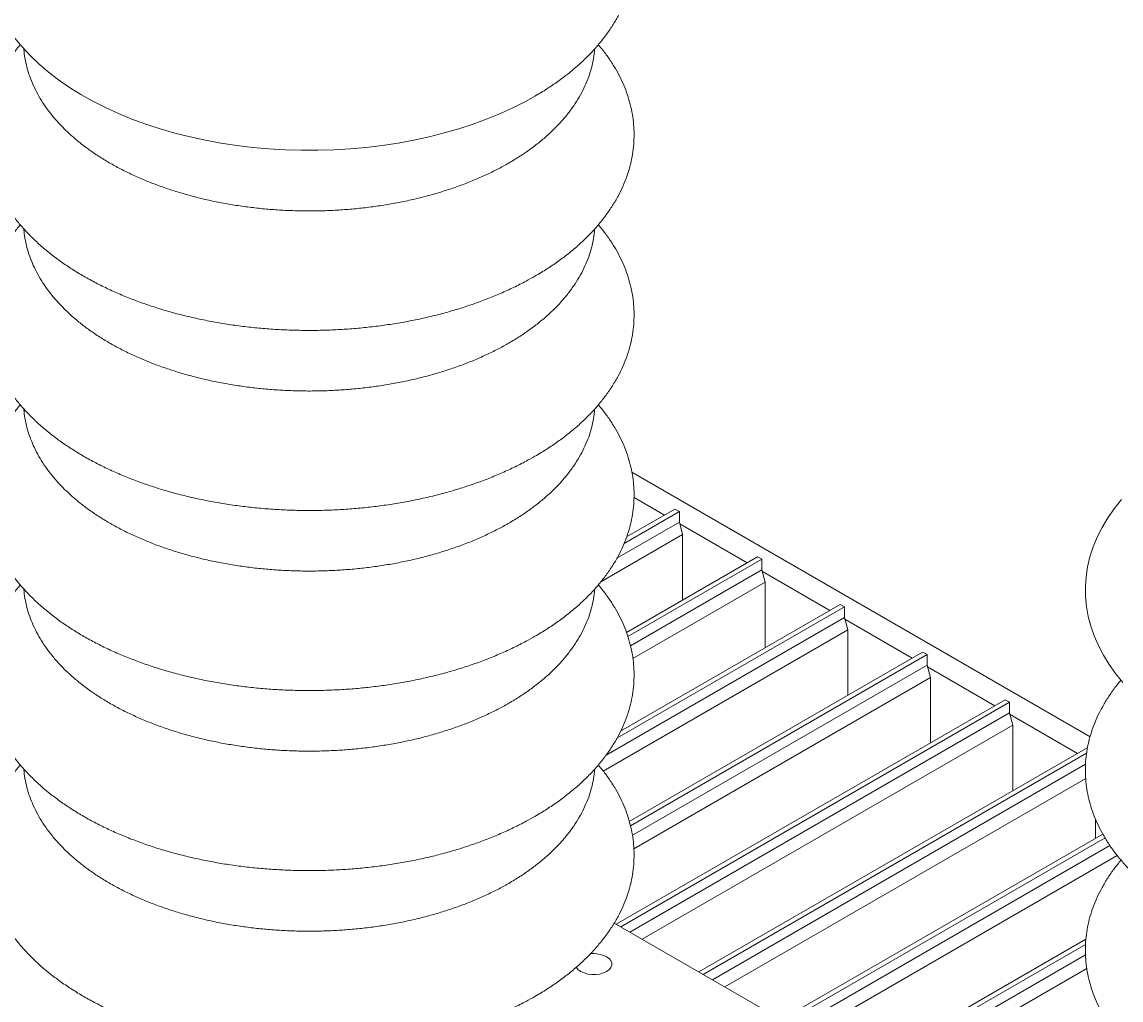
# Model space of a CAD drawing. Header units: millimetres. Extents: x 30710 to 48779, y -19256 to -8564.
# Drawn here: x 39804 to 40227.6, y -14835.3 to -14458.3 of the extents above; entities that cross this region are included whole.
import ezdxf

# ---------------------------------------------------------------- set-up
doc = ezdxf.new("R2010")
doc.units = ezdxf.units.MM
doc.header["$LTSCALE"] = 10
doc.layers.add('粗实线', color=4, linetype='Continuous', lineweight=18)

msp = doc.modelspace()

# ---------------------------------------------------------------- linework, layer by layer
at = {"layer": '粗实线'}
for p, q in [((40215.638, -14733.798), (40039.051, -14631.856)), ((40039.892, -14641.579), (40051.668, -14648.377)), ((40057.366, -14647.047), (40036.033, -14659.362)), ((40055.669, -14646.067), (40037.05, -14656.816)), ((40057.366, -14647.047), (40055.669, -14646.067)), ((40057.366, -14651.13), (40057.366, -14647.047)), ((40057.366, -14651.13), (40033.284, -14665.032)), ((40058.639, -14655.903), (40057.366, -14651.13)), ((40058.639, -14655.903), (40027.105, -14674.107)), ((40057.535, -14651.764), (40083.488, -14666.746)), ((40058.639, -14681.091), (40058.639, -14655.903)), ((40087.488, -14664.436), (40036.956, -14693.608)), ((40089.186, -14665.416), (40037.538, -14695.231)), ((40089.186, -14665.416), (40087.488, -14664.436)), ((40089.186, -14669.499), (40089.186, -14665.416)), ((40089.186, -14669.499), (40038.526, -14698.744)), ((40090.458, -14674.272), (40089.186, -14669.499)), ((40089.355, -14670.133), (40115.308, -14685.115)), ((40090.458, -14674.272), (40039.466, -14703.709)), ((40090.458, -14699.46), (40090.458, -14674.272)), ((40121.005, -14683.785), (40033.294, -14734.42)), ((40119.308, -14682.806), (40034.735, -14731.629)), ((40121.005, -14683.785), (40119.308, -14682.806)), ((40121.005, -14687.868), (40121.005, -14683.785)), ((40121.005, -14687.868), (40029.165, -14740.886)), ((40122.278, -14692.641), (40121.005, -14687.868)), ((40121.174, -14688.502), (40147.127, -14703.484)), ((40122.278, -14692.641), (40028.048, -14747.039)), ((40122.278, -14717.83), (40122.278, -14692.641)), ((40151.128, -14701.175), (40038.061, -14766.447)), ((40152.825, -14702.154), (40038.523, -14768.14)), ((40152.825, -14702.154), (40151.128, -14701.175)), ((40152.825, -14706.237), (40152.825, -14702.154)), ((40152.825, -14706.237), (40039.264, -14771.795)), ((40154.098, -14711.01), (40152.825, -14706.237)), ((40152.994, -14706.871), (40178.947, -14721.854)), ((40154.098, -14711.01), (40039.826, -14776.978)), ((40154.098, -14736.199), (40154.098, -14711.01)), ((40182.948, -14719.544), (40033.049, -14806.079)), ((40184.645, -14720.524), (40034.746, -14807.058)), ((40184.645, -14720.524), (40182.948, -14719.544)), ((40184.645, -14724.606), (40184.645, -14720.524)), ((40184.645, -14724.606), (40038.283, -14809.1)), ((40185.918, -14729.379), (40184.645, -14724.606)), ((40184.814, -14725.24), (40210.767, -14740.223)), ((40185.918, -14729.379), (40043.053, -14811.853)), ((40185.918, -14754.568), (40185.918, -14729.379)), ((40214.768, -14737.913), (40064.869, -14824.448)), ((40214.341, -14740.119), (40066.566, -14825.427)), ((40213.923, -14744.443), (40070.102, -14827.469)), ((40213.973, -14749.922), (40074.873, -14830.223)), ((40217.738, -14772.937), (40217.738, -14765.527)), ((40220.549, -14771.314), (40096.689, -14842.817)), ((40221.414, -14772.774), (40098.386, -14843.797)), ((40223.31, -14775.762), (40101.922, -14845.838)), ((40226.164, -14779.623), (40106.693, -14848.592)), ((40224.953, -14916.862), (40032.248, -14805.616)), ((40214.065, -14811.796), (40128.509, -14861.186)), ((40213.924, -14813.837), (40130.206, -14862.166)), ((40213.898, -14817.934), (40133.742, -14864.207)), ((40214.395, -14823.155), (40138.512, -14866.961))]:
    msp.add_line(p, q, dxfattribs=at)
for points in [[(39801.249, -14464.502), (39804.067, -14467.934), (39807.175, -14471.274), (39810.562, -14474.513), (39814.221, -14477.64), (39818.139, -14480.646), (39822.304, -14483.523), (39826.705, -14486.264), (39831.327, -14488.862), (39836.159, -14491.311), (39841.186, -14493.606), (39846.395, -14495.741), (39851.773, -14497.714), (39857.305, -14499.519), (39862.978, -14501.153), (39868.778, -14502.614), (39874.691, -14503.898), (39880.701, -14505.003), (39886.794, -14505.926), (39892.955, -14506.667), (39899.169, -14507.222), (39905.421, -14507.593), (39911.696, -14507.777), (39917.978, -14507.774), (39924.252, -14507.584), (39930.503, -14507.208), (39936.715, -14506.647), (39942.873, -14505.901), (39948.963, -14504.973), (39954.969, -14503.863), (39960.876, -14502.574), (39966.671, -14501.109), (39972.34, -14499.47), (39977.867, -14497.66), (39983.241, -14495.683), (39988.446, -14493.542), (39993.47, -14491.242), (39998.301, -14488.786), (40001.696, -14486.898)], [(40227.736, -14642.419), (40224.941, -14645.916), (40222.447, -14649.501), (40220.263, -14653.161), (40218.394, -14656.884), (40216.844, -14660.655), (40215.615, -14664.463), (40214.709, -14668.294), (40214.123, -14672.14), (40213.857, -14675.988), (40213.908, -14679.832), (40214.274, -14683.662), (40214.953, -14687.469), (40215.943, -14691.246), (40217.244, -14694.987), (40218.853, -14698.684), (40220.77, -14702.328), (40222.991, -14705.912), (40225.513, -14709.425), (40228.331, -14712.857)], [(40029.294, -14818.606), (40030.271, -14819.313), (40030.951, -14820.128), (40031.3, -14821.011), (40031.3, -14821.916), (40030.951, -14822.798), (40030.271, -14823.613), (40029.294, -14824.321), (40028.068, -14824.885), (40026.656, -14825.277), (40025.128, -14825.479), (40023.56, -14825.479), (40022.032, -14825.277), (40020.62, -14824.885), (40019.394, -14824.321), (40018.417, -14823.613), (40017.737, -14822.798), (40017.633, -14822.613)]]:
    msp.add_lwpolyline(points, dxfattribs=at)
msp.add_arc((40024.391, -14828.024), 10.618, 62.50075, 97.46999, dxfattribs=at)
for points, knots in [([(40001.696, -14486.898), (40002.497, -14486.428), (40004.812, -14485.07), (40008.47, -14482.712), (40012.584, -14479.784), (40016.447, -14476.722), (40020.052, -14473.536), (40023.385, -14470.232), (40026.435, -14466.82), (40029.192, -14463.311), (40031.647, -14459.715), (40033.792, -14456.046), (40035.621, -14452.316), (40037.131, -14448.537), (40038.319, -14444.723), (40039.185, -14440.885), (40039.73, -14437.035), (40039.956, -14433.181), (40039.864, -14429.334), (40039.457, -14425.502), (40038.736, -14421.694), (40037.703, -14417.916), (40036.361, -14414.177), (40034.71, -14410.484), (40032.752, -14406.845), (40030.49, -14403.269), (40027.928, -14399.765), (40025.071, -14396.345), (40021.927, -14393.017), (40018.503, -14389.793), (40014.81, -14386.681), (40010.859, -14383.691), (40006.661, -14380.831), (40002.23, -14378.108), (39997.579, -14375.528), (39992.72, -14373.099), (39987.666, -14370.824), (39982.433, -14368.708), (39977.032, -14366.757), (39971.478, -14364.973), (39965.786, -14363.36), (39959.968, -14361.922), (39954.04, -14360.659), (39948.014, -14359.582), (39942.413, -14358.739), (39938.797, -14358.34), (39937.242, -14358.168)], [0, 0, 0, 0, 2.5871679, 7.4748235, 12.3647464, 17.252928, 22.1363615, 27.0112594, 31.8731029, 36.7168303, 41.5371992, 46.3293201, 51.0893074, 55.8149405, 60.5061956, 65.1655293, 69.7978493, 74.4101832, 79.0111072, 83.6091045, 88.2114701, 92.827267, 97.4643445, 102.1287525, 106.8243512, 111.5526631, 116.3129915, 121.1027791, 125.9181384, 130.7544466, 135.6069011, 140.4709556, 145.3426058, 150.2185285, 155.0960331, 159.9727195, 164.8473712, 169.7192069, 174.5877856, 179.4529252, 184.3146356, 189.1730661, 194.0284651, 198.88115, 203.7314858, 207.3900779, 207.3900779, 207.3900779, 207.3900779]), ([(39803.348, -14467.058), (39802.438, -14468.165), (39800.582, -14470.425), (39798.142, -14473.963), (39795.952, -14477.622), (39794.083, -14481.346), (39792.531, -14485.119), (39791.301, -14488.929), (39790.394, -14492.764), (39789.807, -14496.614), (39789.54, -14500.467), (39789.591, -14504.316), (39789.958, -14508.15), (39790.638, -14511.962), (39791.63, -14515.744), (39792.932, -14519.488), (39794.544, -14523.188), (39796.462, -14526.835), (39798.685, -14530.419), (39801.208, -14533.933), (39804.027, -14537.365), (39807.135, -14540.705), (39810.523, -14543.943), (39814.182, -14547.07), (39818.101, -14550.076), (39822.267, -14552.953), (39826.668, -14555.695), (39831.292, -14558.293), (39836.125, -14560.743), (39841.154, -14563.038), (39846.365, -14565.174), (39851.745, -14567.147), (39857.28, -14568.953), (39862.955, -14570.588), (39868.758, -14572.049), (39874.673, -14573.333), (39880.686, -14574.439), (39886.781, -14575.362), (39892.945, -14576.103), (39899.162, -14576.659), (39905.417, -14577.03), (39911.695, -14577.214), (39917.98, -14577.211), (39924.256, -14577.021), (39930.51, -14576.645), (39936.725, -14576.084), (39942.886, -14575.338), (39948.978, -14574.408), (39954.987, -14573.298), (39960.897, -14572.009), (39966.695, -14570.543), (39972.365, -14568.903), (39977.895, -14567.093), (39983.271, -14565.115), (39988.479, -14562.974), (39993.502, -14560.671), (39997.909, -14558.442), (40000.572, -14556.939), (40001.696, -14556.304)], [0, 0, 0, 0, 4.9995455, 10.2066727, 15.3839437, 20.5269825, 25.6331227, 30.7020079, 35.735938, 40.7398824, 45.7211612, 50.6888576, 55.6525035, 60.6195435, 65.5998757, 70.6021819, 75.6332731, 80.6976369, 85.7972423, 90.93163, 96.09827, 101.2931155, 106.5112434, 111.7474643, 116.9968142, 122.2548829, 127.5179845, 132.783198, 138.047745, 143.3102366, 148.5697746, 153.8258409, 159.0782071, 164.3268606, 169.5719458, 174.813719, 180.0525148, 185.2887216, 190.5227639, 195.75509, 200.9861636, 206.2164586, 211.4464549, 216.6766343, 221.9073244, 227.1390136, 232.3721903, 237.6073411, 242.8449463, 248.0854754, 253.3293775, 258.5770696, 263.828918, 269.0852132, 274.3461348, 279.6117051, 284.8817274, 288.7296523, 288.7296523, 288.7296523, 288.7296523]), ([(39804.744, -14468.661), (39804.786, -14469.274), (39804.91, -14471.072), (39805.459, -14474.036), (39806.364, -14477.542), (39807.597, -14481.01), (39809.133, -14484.435), (39810.976, -14487.805), (39813.121, -14491.113), (39815.565, -14494.347), (39818.3, -14497.498), (39821.318, -14500.554), (39824.611, -14503.507), (39828.167, -14506.346), (39831.975, -14509.062), (39836.021, -14511.648), (39840.294, -14514.097), (39844.779, -14516.401), (39849.463, -14518.554), (39854.332, -14520.552), (39859.371, -14522.39), (39864.565, -14524.063), (39869.901, -14525.567), (39875.362, -14526.898), (39880.933, -14528.054), (39886.599, -14529.032), (39892.344, -14529.829), (39898.151, -14530.444), (39904.004, -14530.875), (39909.888, -14531.12), (39915.784, -14531.18), (39921.678, -14531.055), (39927.553, -14530.744), (39933.391, -14530.248), (39939.177, -14529.569), (39944.895, -14528.708), (39950.528, -14527.667), (39956.061, -14526.449), (39961.478, -14525.057), (39966.765, -14523.493), (39971.906, -14521.762), (39976.887, -14519.867), (39981.694, -14517.813), (39986.229, -14515.643), (39989.495, -14513.909), (39991.226, -14512.918), (39991.607, -14512.7)], [0, 0, 0, 0, 2.5345132, 7.4319231, 12.3397852, 17.2662202, 22.217333, 27.1967495, 32.2055216, 37.242389, 42.304317, 47.3871732, 52.4863947, 57.5975311, 62.7166091, 67.8403198, 72.9660653, 78.0914851, 83.2153166, 88.3368088, 93.4555446, 98.5713564, 103.6842578, 108.7943916, 113.9019904, 119.0073481, 124.1107988, 129.2127036, 134.3134401, 139.4133967, 144.5129685, 149.6125546, 154.7124664, 159.8130642, 164.9147522, 170.0179336, 175.1230074, 180.2303636, 185.3403765, 190.4533924, 195.5697141, 200.6895765, 205.8131138, 210.9403144, 215.7990867, 217.1680318, 217.1680318, 217.1680318, 217.1680318]), ([(39991.607, -14512.7), (39992.352, -14512.263), (39994.506, -14510.998), (39997.898, -14508.797), (40001.696, -14506.06), (40005.242, -14503.194), (40008.526, -14500.21), (40011.536, -14497.116), (40014.262, -14493.922), (40016.694, -14490.638), (40018.822, -14487.276), (40020.64, -14483.849), (40022.141, -14480.369), (40023.329, -14476.85), (40024.174, -14473.302), (40024.645, -14470.56), (40024.729, -14469.001), (40024.749, -14468.635)], [0, 0, 0, 0, 2.2202207, 6.4222145, 10.6259646, 14.828522, 19.027634, 23.2204114, 27.4033591, 31.5725352, 35.7238732, 39.8536728, 43.9592094, 48.0393464, 52.095003, 56.1293431, 57.3676995, 57.3676995, 57.3676995, 57.3676995]), ([(40001.696, -14556.304), (40002.497, -14555.834), (40004.812, -14554.475), (40008.47, -14552.118), (40012.584, -14549.19), (40016.447, -14546.128), (40020.052, -14542.942), (40023.385, -14539.638), (40026.435, -14536.226), (40029.192, -14532.717), (40031.647, -14529.121), (40033.792, -14525.452), (40035.621, -14521.722), (40037.131, -14517.943), (40038.319, -14514.129), (40039.185, -14510.291), (40039.73, -14506.441), (40039.956, -14502.587), (40039.864, -14498.74), (40039.457, -14494.908), (40038.736, -14491.1), (40037.703, -14487.322), (40036.361, -14483.583), (40034.71, -14479.89), (40032.754, -14476.25), (40030.483, -14472.678), (40028.281, -14469.614), (40026.725, -14467.789), (40026.129, -14467.09)], [0, 0, 0, 0, 2.3404806, 6.7620967, 11.185764, 15.6078559, 20.0256525, 24.4357274, 28.8339925, 33.215869, 37.5766143, 41.9118049, 46.217926, 50.4929685, 54.7369109, 58.9519757, 63.1426025, 67.3151489, 71.4773734, 75.6369502, 79.8004788, 83.9761581, 88.1710888, 92.390744, 96.6386159, 100.9160818, 105.2225114, 107.889871, 107.889871, 107.889871, 107.889871]), ([(39803.348, -14536.464), (39802.438, -14537.571), (39800.582, -14539.831), (39798.142, -14543.369), (39795.952, -14547.028), (39794.083, -14550.752), (39792.531, -14554.525), (39791.301, -14558.335), (39790.394, -14562.17), (39789.807, -14566.02), (39789.54, -14569.873), (39789.591, -14573.722), (39789.958, -14577.556), (39790.638, -14581.368), (39791.63, -14585.15), (39792.932, -14588.894), (39794.544, -14592.594), (39796.462, -14596.241), (39798.685, -14599.825), (39801.208, -14603.339), (39804.027, -14606.77), (39807.135, -14610.111), (39810.523, -14613.349), (39814.182, -14616.476), (39818.101, -14619.482), (39822.267, -14622.359), (39826.668, -14625.101), (39831.292, -14627.699), (39836.125, -14630.149), (39841.154, -14632.444), (39846.365, -14634.58), (39851.745, -14636.553), (39857.28, -14638.359), (39862.955, -14639.994), (39868.758, -14641.455), (39874.673, -14642.739), (39880.686, -14643.845), (39886.781, -14644.768), (39892.945, -14645.509), (39899.162, -14646.065), (39905.417, -14646.436), (39911.695, -14646.62), (39917.98, -14646.617), (39924.256, -14646.427), (39930.51, -14646.051), (39936.725, -14645.49), (39942.886, -14644.744), (39948.978, -14643.814), (39954.987, -14642.704), (39960.897, -14641.415), (39966.695, -14639.949), (39972.365, -14638.309), (39977.895, -14636.499), (39983.271, -14634.521), (39988.479, -14632.38), (39993.502, -14630.077), (39997.909, -14627.848), (40000.572, -14626.345), (40001.696, -14625.71)], [0, 0, 0, 0, 4.9995455, 10.2066727, 15.3839437, 20.5269825, 25.6331227, 30.7020079, 35.735938, 40.7398824, 45.7211612, 50.6888576, 55.6525035, 60.6195435, 65.5998757, 70.6021819, 75.6332731, 80.6976369, 85.7972423, 90.93163, 96.09827, 101.2931155, 106.5112434, 111.7474643, 116.9968142, 122.2548829, 127.5179845, 132.783198, 138.047745, 143.3102366, 148.5697746, 153.8258409, 159.0782071, 164.3268606, 169.5719458, 174.813719, 180.0525148, 185.2887216, 190.5227639, 195.75509, 200.9861636, 206.2164586, 211.4464549, 216.6766343, 221.9073244, 227.1390136, 232.3721903, 237.6073411, 242.8449463, 248.0854754, 253.3293775, 258.5770696, 263.828918, 269.0852132, 274.3461348, 279.6117051, 284.8817274, 288.7296523, 288.7296523, 288.7296523, 288.7296523]), ([(40001.696, -14625.71), (40002.497, -14625.24), (40004.812, -14623.881), (40008.47, -14621.524), (40012.584, -14618.596), (40016.447, -14615.534), (40020.052, -14612.347), (40023.385, -14609.044), (40026.435, -14605.632), (40029.192, -14602.123), (40031.647, -14598.527), (40033.792, -14594.858), (40035.621, -14591.128), (40037.131, -14587.349), (40038.319, -14583.535), (40039.185, -14579.697), (40039.73, -14575.847), (40039.956, -14571.993), (40039.864, -14568.146), (40039.457, -14564.314), (40038.736, -14560.506), (40037.703, -14556.728), (40036.361, -14552.989), (40034.71, -14549.296), (40032.754, -14545.656), (40030.483, -14542.084), (40028.281, -14539.02), (40026.725, -14537.195), (40026.129, -14536.496)], [0, 0, 0, 0, 2.3404806, 6.7620967, 11.185764, 15.6078559, 20.0256525, 24.4357274, 28.8339925, 33.215869, 37.5766143, 41.9118049, 46.217926, 50.4929685, 54.7369109, 58.9519757, 63.1426025, 67.3151489, 71.4773734, 75.6369502, 79.8004788, 83.9761581, 88.1710888, 92.390744, 96.6386159, 100.9160818, 105.2225114, 107.889871, 107.889871, 107.889871, 107.889871]), ([(39804.744, -14538.067), (39804.786, -14538.68), (39804.91, -14540.478), (39805.459, -14543.442), (39806.364, -14546.948), (39807.597, -14550.416), (39809.133, -14553.841), (39810.976, -14557.211), (39813.121, -14560.519), (39815.565, -14563.753), (39818.3, -14566.904), (39821.318, -14569.96), (39824.611, -14572.913), (39828.167, -14575.752), (39831.975, -14578.468), (39836.021, -14581.054), (39840.294, -14583.503), (39844.779, -14585.807), (39849.463, -14587.96), (39854.332, -14589.958), (39859.371, -14591.796), (39864.565, -14593.469), (39869.901, -14594.973), (39875.362, -14596.304), (39880.933, -14597.46), (39886.599, -14598.438), (39892.344, -14599.235), (39898.151, -14599.85), (39904.004, -14600.281), (39909.888, -14600.526), (39915.784, -14600.586), (39921.678, -14600.461), (39927.553, -14600.15), (39933.391, -14599.654), (39939.177, -14598.975), (39944.895, -14598.114), (39950.528, -14597.073), (39956.061, -14595.855), (39961.478, -14594.463), (39966.765, -14592.899), (39971.906, -14591.168), (39976.887, -14589.273), (39981.694, -14587.219), (39986.229, -14585.049), (39989.495, -14583.315), (39991.226, -14582.324), (39991.607, -14582.106)], [0, 0, 0, 0, 2.5345132, 7.4319231, 12.3397852, 17.2662202, 22.217333, 27.1967495, 32.2055216, 37.242389, 42.304317, 47.3871732, 52.4863947, 57.5975311, 62.7166091, 67.8403198, 72.9660653, 78.0914851, 83.2153166, 88.3368088, 93.4555446, 98.5713564, 103.6842578, 108.7943916, 113.9019904, 119.0073481, 124.1107988, 129.2127036, 134.3134401, 139.4133967, 144.5129685, 149.6125546, 154.7124664, 159.8130642, 164.9147522, 170.0179336, 175.1230074, 180.2303636, 185.3403765, 190.4533924, 195.5697141, 200.6895765, 205.8131138, 210.9403144, 215.7990867, 217.1680318, 217.1680318, 217.1680318, 217.1680318]), ([(39991.607, -14582.106), (39992.352, -14581.669), (39994.506, -14580.403), (39997.898, -14578.203), (40001.696, -14575.466), (40005.242, -14572.6), (40008.526, -14569.616), (40011.536, -14566.522), (40014.262, -14563.328), (40016.694, -14560.044), (40018.822, -14556.682), (40020.64, -14553.255), (40022.141, -14549.775), (40023.329, -14546.256), (40024.174, -14542.708), (40024.645, -14539.966), (40024.729, -14538.407), (40024.749, -14538.041)], [0, 0, 0, 0, 2.2202207, 6.4222145, 10.6259646, 14.828522, 19.027634, 23.2204114, 27.4033591, 31.5725352, 35.7238732, 39.8536728, 43.9592094, 48.0393464, 52.095003, 56.1293431, 57.3676995, 57.3676995, 57.3676995, 57.3676995]), ([(39803.348, -14605.87), (39802.438, -14606.977), (39800.582, -14609.237), (39798.142, -14612.775), (39795.952, -14616.434), (39794.083, -14620.158), (39792.531, -14623.931), (39791.301, -14627.741), (39790.394, -14631.576), (39789.807, -14635.426), (39789.54, -14639.279), (39789.591, -14643.128), (39789.958, -14646.962), (39790.638, -14650.774), (39791.63, -14654.556), (39792.932, -14658.3), (39794.544, -14662), (39796.462, -14665.647), (39798.685, -14669.231), (39801.208, -14672.745), (39804.027, -14676.176), (39807.135, -14679.517), (39810.523, -14682.755), (39814.182, -14685.882), (39818.101, -14688.888), (39822.267, -14691.765), (39826.668, -14694.507), (39831.292, -14697.105), (39836.125, -14699.555), (39841.154, -14701.85), (39846.365, -14703.986), (39851.745, -14705.959), (39857.28, -14707.765), (39862.955, -14709.4), (39868.758, -14710.861), (39874.673, -14712.145), (39880.686, -14713.251), (39886.781, -14714.174), (39892.945, -14714.915), (39899.162, -14715.471), (39905.417, -14715.842), (39911.695, -14716.026), (39917.98, -14716.023), (39924.256, -14715.833), (39930.51, -14715.457), (39936.725, -14714.896), (39942.886, -14714.15), (39948.978, -14713.22), (39954.987, -14712.11), (39960.897, -14710.821), (39966.695, -14709.355), (39972.365, -14707.715), (39977.895, -14705.905), (39983.271, -14703.927), (39988.479, -14701.786), (39993.502, -14699.483), (39997.909, -14697.254), (40000.572, -14695.751), (40001.696, -14695.116)], [0, 0, 0, 0, 4.9995455, 10.2066727, 15.3839437, 20.5269825, 25.6331227, 30.7020079, 35.735938, 40.7398824, 45.7211612, 50.6888576, 55.6525035, 60.6195435, 65.5998757, 70.6021819, 75.6332731, 80.6976369, 85.7972423, 90.93163, 96.09827, 101.2931155, 106.5112434, 111.7474643, 116.9968142, 122.2548829, 127.5179845, 132.783198, 138.047745, 143.3102366, 148.5697746, 153.8258409, 159.0782071, 164.3268606, 169.5719458, 174.813719, 180.0525148, 185.2887216, 190.5227639, 195.75509, 200.9861636, 206.2164586, 211.4464549, 216.6766343, 221.9073244, 227.1390136, 232.3721903, 237.6073411, 242.8449463, 248.0854754, 253.3293775, 258.5770696, 263.828918, 269.0852132, 274.3461348, 279.6117051, 284.8817274, 288.7296523, 288.7296523, 288.7296523, 288.7296523]), ([(39804.744, -14607.473), (39804.786, -14608.086), (39804.91, -14609.884), (39805.459, -14612.848), (39806.364, -14616.354), (39807.597, -14619.822), (39809.133, -14623.246), (39810.976, -14626.617), (39813.121, -14629.925), (39815.565, -14633.159), (39818.3, -14636.31), (39821.318, -14639.366), (39824.611, -14642.319), (39828.167, -14645.158), (39831.975, -14647.874), (39836.021, -14650.46), (39840.294, -14652.909), (39844.779, -14655.213), (39849.463, -14657.366), (39854.332, -14659.364), (39859.371, -14661.202), (39864.565, -14662.875), (39869.901, -14664.379), (39875.362, -14665.71), (39880.933, -14666.866), (39886.599, -14667.844), (39892.344, -14668.641), (39898.151, -14669.256), (39904.004, -14669.687), (39909.888, -14669.932), (39915.784, -14669.992), (39921.678, -14669.867), (39927.553, -14669.556), (39933.391, -14669.06), (39939.177, -14668.381), (39944.895, -14667.52), (39950.528, -14666.479), (39956.061, -14665.261), (39961.478, -14663.868), (39966.765, -14662.305), (39971.906, -14660.574), (39976.887, -14658.679), (39981.694, -14656.625), (39986.229, -14654.455), (39989.495, -14652.721), (39991.226, -14651.73), (39991.607, -14651.512)], [0, 0, 0, 0, 2.5345132, 7.4319231, 12.3397852, 17.2662202, 22.217333, 27.1967495, 32.2055216, 37.242389, 42.304317, 47.3871732, 52.4863947, 57.5975311, 62.7166091, 67.8403198, 72.9660653, 78.0914851, 83.2153166, 88.3368088, 93.4555446, 98.5713564, 103.6842578, 108.7943916, 113.9019904, 119.0073481, 124.1107988, 129.2127036, 134.3134401, 139.4133967, 144.5129685, 149.6125546, 154.7124664, 159.8130642, 164.9147522, 170.0179336, 175.1230074, 180.2303636, 185.3403765, 190.4533924, 195.5697141, 200.6895765, 205.8131138, 210.9403144, 215.7990867, 217.1680318, 217.1680318, 217.1680318, 217.1680318]), ([(39991.607, -14651.512), (39992.352, -14651.075), (39994.506, -14649.809), (39997.898, -14647.609), (40001.696, -14644.872), (40005.242, -14642.006), (40008.526, -14639.022), (40011.536, -14635.928), (40014.262, -14632.734), (40016.694, -14629.45), (40018.822, -14626.088), (40020.64, -14622.661), (40022.141, -14619.181), (40023.329, -14615.662), (40024.174, -14612.114), (40024.645, -14609.372), (40024.729, -14607.813), (40024.749, -14607.447)], [0, 0, 0, 0, 2.2202207, 6.4222145, 10.6259646, 14.828522, 19.027634, 23.2204114, 27.4033591, 31.5725352, 35.7238732, 39.8536728, 43.9592094, 48.0393464, 52.095003, 56.1293431, 57.3676995, 57.3676995, 57.3676995, 57.3676995]), ([(40001.696, -14695.116), (40002.497, -14694.646), (40004.812, -14693.287), (40008.47, -14690.93), (40012.584, -14688.002), (40016.447, -14684.94), (40020.052, -14681.753), (40023.385, -14678.45), (40026.435, -14675.038), (40029.192, -14671.529), (40031.647, -14667.933), (40033.792, -14664.264), (40035.621, -14660.534), (40037.131, -14656.755), (40038.319, -14652.941), (40039.185, -14649.103), (40039.73, -14645.253), (40039.956, -14641.399), (40039.864, -14637.552), (40039.457, -14633.72), (40038.736, -14629.911), (40037.703, -14626.134), (40036.361, -14622.395), (40034.71, -14618.702), (40032.754, -14615.062), (40030.483, -14611.49), (40028.281, -14608.426), (40026.725, -14606.601), (40026.129, -14605.902)], [0, 0, 0, 0, 2.3404806, 6.7620967, 11.185764, 15.6078559, 20.0256525, 24.4357274, 28.8339925, 33.215869, 37.5766143, 41.9118049, 46.217926, 50.4929685, 54.7369109, 58.9519757, 63.1426025, 67.3151489, 71.4773734, 75.6369502, 79.8004788, 83.9761581, 88.1710888, 92.390744, 96.6386159, 100.9160818, 105.2225114, 107.889871, 107.889871, 107.889871, 107.889871]), ([(39803.348, -14675.275), (39802.438, -14676.383), (39800.582, -14678.643), (39798.142, -14682.181), (39795.952, -14685.84), (39794.083, -14689.564), (39792.531, -14693.337), (39791.301, -14697.147), (39790.394, -14700.982), (39789.807, -14704.832), (39789.54, -14708.685), (39789.591, -14712.534), (39789.958, -14716.368), (39790.638, -14720.18), (39791.63, -14723.962), (39792.932, -14727.706), (39794.544, -14731.406), (39796.462, -14735.053), (39798.685, -14738.637), (39801.208, -14742.151), (39804.027, -14745.582), (39807.135, -14748.923), (39810.523, -14752.161), (39814.182, -14755.288), (39818.101, -14758.294), (39822.267, -14761.171), (39826.668, -14763.913), (39831.292, -14766.511), (39836.125, -14768.961), (39841.154, -14771.256), (39846.365, -14773.392), (39851.745, -14775.365), (39857.28, -14777.171), (39862.955, -14778.806), (39868.758, -14780.267), (39874.673, -14781.551), (39880.686, -14782.656), (39886.781, -14783.58), (39892.945, -14784.321), (39899.162, -14784.877), (39905.417, -14785.248), (39911.695, -14785.432), (39917.98, -14785.429), (39924.256, -14785.239), (39930.51, -14784.863), (39936.725, -14784.302), (39942.886, -14783.555), (39948.978, -14782.626), (39954.987, -14781.516), (39960.897, -14780.227), (39966.695, -14778.761), (39972.365, -14777.121), (39977.895, -14775.311), (39983.271, -14773.333), (39988.479, -14771.192), (39993.502, -14768.889), (39997.909, -14766.66), (40000.572, -14765.157), (40001.696, -14764.522)], [0, 0, 0, 0, 4.9995455, 10.2066727, 15.3839437, 20.5269825, 25.6331227, 30.7020079, 35.735938, 40.7398824, 45.7211612, 50.6888576, 55.6525035, 60.6195435, 65.5998757, 70.6021819, 75.6332731, 80.6976369, 85.7972423, 90.93163, 96.09827, 101.2931155, 106.5112434, 111.7474643, 116.9968142, 122.2548829, 127.5179845, 132.783198, 138.047745, 143.3102366, 148.5697746, 153.8258409, 159.0782071, 164.3268606, 169.5719458, 174.813719, 180.0525148, 185.2887216, 190.5227639, 195.75509, 200.9861636, 206.2164586, 211.4464549, 216.6766343, 221.9073244, 227.1390136, 232.3721903, 237.6073411, 242.8449463, 248.0854754, 253.3293775, 258.5770696, 263.828918, 269.0852132, 274.3461348, 279.6117051, 284.8817274, 288.7296523, 288.7296523, 288.7296523, 288.7296523]), ([(39804.744, -14676.879), (39804.786, -14677.492), (39804.91, -14679.29), (39805.459, -14682.254), (39806.364, -14685.76), (39807.597, -14689.228), (39809.133, -14692.652), (39810.976, -14696.023), (39813.121, -14699.33), (39815.565, -14702.565), (39818.3, -14705.716), (39821.318, -14708.772), (39824.611, -14711.725), (39828.167, -14714.564), (39831.975, -14717.28), (39836.021, -14719.866), (39840.294, -14722.315), (39844.779, -14724.619), (39849.463, -14726.772), (39854.332, -14728.77), (39859.371, -14730.608), (39864.565, -14732.281), (39869.901, -14733.785), (39875.362, -14735.116), (39880.933, -14736.272), (39886.599, -14737.25), (39892.344, -14738.047), (39898.151, -14738.662), (39904.004, -14739.093), (39909.888, -14739.338), (39915.784, -14739.398), (39921.678, -14739.273), (39927.553, -14738.962), (39933.391, -14738.466), (39939.177, -14737.787), (39944.895, -14736.926), (39950.528, -14735.885), (39956.061, -14734.667), (39961.478, -14733.274), (39966.765, -14731.711), (39971.906, -14729.98), (39976.887, -14728.085), (39981.694, -14726.031), (39986.229, -14723.861), (39989.495, -14722.126), (39991.226, -14721.136), (39991.607, -14720.918)], [0, 0, 0, 0, 2.5345132, 7.4319231, 12.3397852, 17.2662202, 22.217333, 27.1967495, 32.2055216, 37.242389, 42.304317, 47.3871732, 52.4863947, 57.5975311, 62.7166091, 67.8403198, 72.9660653, 78.0914851, 83.2153166, 88.3368088, 93.4555446, 98.5713564, 103.6842578, 108.7943916, 113.9019904, 119.0073481, 124.1107988, 129.2127036, 134.3134401, 139.4133967, 144.5129685, 149.6125546, 154.7124664, 159.8130642, 164.9147522, 170.0179336, 175.1230074, 180.2303636, 185.3403765, 190.4533924, 195.5697141, 200.6895765, 205.8131138, 210.9403144, 215.7990867, 217.1680318, 217.1680318, 217.1680318, 217.1680318]), ([(39991.607, -14720.918), (39992.352, -14720.481), (39994.506, -14719.215), (39997.898, -14717.015), (40001.696, -14714.278), (40005.242, -14711.412), (40008.526, -14708.428), (40011.536, -14705.334), (40014.262, -14702.14), (40016.694, -14698.856), (40018.822, -14695.494), (40020.64, -14692.067), (40022.141, -14688.587), (40023.329, -14685.068), (40024.174, -14681.52), (40024.645, -14678.778), (40024.729, -14677.219), (40024.749, -14676.853)], [0, 0, 0, 0, 2.2202207, 6.4222145, 10.6259646, 14.828522, 19.027634, 23.2204114, 27.4033591, 31.5725352, 35.7238732, 39.8536728, 43.9592094, 48.0393464, 52.095003, 56.1293431, 57.3676995, 57.3676995, 57.3676995, 57.3676995]), ([(40001.696, -14764.522), (40002.497, -14764.052), (40004.812, -14762.693), (40008.47, -14760.336), (40012.584, -14757.408), (40016.447, -14754.346), (40020.052, -14751.159), (40023.385, -14747.856), (40026.435, -14744.444), (40029.192, -14740.935), (40031.647, -14737.339), (40033.792, -14733.67), (40035.621, -14729.94), (40037.131, -14726.161), (40038.319, -14722.347), (40039.185, -14718.509), (40039.73, -14714.659), (40039.956, -14710.805), (40039.864, -14706.958), (40039.457, -14703.126), (40038.736, -14699.317), (40037.703, -14695.54), (40036.361, -14691.801), (40034.71, -14688.108), (40032.754, -14684.468), (40030.483, -14680.896), (40028.281, -14677.832), (40026.725, -14676.006), (40026.129, -14675.308)], [0, 0, 0, 0, 2.3404806, 6.7620967, 11.185764, 15.6078559, 20.0256525, 24.4357274, 28.8339925, 33.215869, 37.5766143, 41.9118049, 46.217926, 50.4929685, 54.7369109, 58.9519757, 63.1426025, 67.3151489, 71.4773734, 75.6369502, 79.8004788, 83.9761581, 88.1710888, 92.390744, 96.6386159, 100.9160818, 105.2225114, 107.889871, 107.889871, 107.889871, 107.889871]), ([(40227.612, -14711.98), (40226.702, -14713.087), (40224.846, -14715.347), (40222.406, -14718.886), (40220.216, -14722.544), (40218.347, -14726.268), (40216.795, -14730.041), (40215.565, -14733.851), (40214.658, -14737.687), (40214.071, -14741.536), (40213.804, -14745.39), (40213.855, -14749.238), (40214.222, -14753.073), (40214.902, -14756.885), (40215.894, -14760.666), (40217.197, -14764.411), (40218.808, -14768.11), (40220.726, -14771.757), (40222.949, -14775.342), (40225.472, -14778.855), (40228.291, -14782.287), (40231.399, -14785.627), (40234.788, -14788.865), (40238.446, -14791.992), (40242.365, -14794.998), (40246.531, -14797.876), (40250.932, -14800.617), (40255.556, -14803.216), (40260.389, -14805.665), (40265.418, -14807.96), (40270.629, -14810.096), (40276.009, -14812.069), (40281.544, -14813.875), (40287.219, -14815.51), (40293.022, -14816.971), (40298.937, -14818.256), (40304.95, -14819.361), (40311.045, -14820.285), (40317.209, -14821.026), (40323.426, -14821.582), (40329.681, -14821.952), (40335.959, -14822.136), (40342.244, -14822.133), (40348.521, -14821.944), (40354.774, -14821.568), (40360.989, -14821.006), (40367.15, -14820.26), (40373.242, -14819.331), (40379.251, -14818.221), (40385.161, -14816.931), (40390.959, -14815.465), (40396.63, -14813.826), (40402.16, -14812.015), (40407.535, -14810.037), (40412.743, -14807.897), (40417.767, -14805.594), (40422.173, -14803.365), (40424.836, -14801.861), (40425.96, -14801.227)], [0, 0, 0, 0, 4.9995455, 10.2066727, 15.3839437, 20.5269825, 25.6331227, 30.7020079, 35.735938, 40.7398824, 45.7211612, 50.6888576, 55.6525035, 60.6195435, 65.5998757, 70.6021819, 75.6332731, 80.6976369, 85.7972423, 90.93163, 96.09827, 101.2931155, 106.5112434, 111.7474643, 116.9968142, 122.2548829, 127.5179845, 132.783198, 138.047745, 143.3102366, 148.5697746, 153.8258409, 159.0782071, 164.3268606, 169.5719458, 174.813719, 180.0525148, 185.2887216, 190.5227639, 195.75509, 200.9861636, 206.2164586, 211.4464549, 216.6766343, 221.9073244, 227.1390136, 232.3721903, 237.6073411, 242.8449463, 248.0854754, 253.3293775, 258.5770696, 263.828918, 269.0852132, 274.3461348, 279.6117051, 284.8817274, 288.7296523, 288.7296523, 288.7296523, 288.7296523]), ([(39803.348, -14744.681), (39802.438, -14745.789), (39800.582, -14748.049), (39798.142, -14751.587), (39795.952, -14755.246), (39794.083, -14758.97), (39792.531, -14762.742), (39791.301, -14766.553), (39790.394, -14770.388), (39789.807, -14774.238), (39789.54, -14778.091), (39789.591, -14781.94), (39789.958, -14785.774), (39790.638, -14789.586), (39791.63, -14793.368), (39792.932, -14797.112), (39794.544, -14800.812), (39796.462, -14804.458), (39798.685, -14808.043), (39801.208, -14811.557), (39804.027, -14814.988), (39807.135, -14818.329), (39810.523, -14821.567), (39814.182, -14824.694), (39818.101, -14827.7), (39822.267, -14830.577), (39826.668, -14833.319), (39831.292, -14835.917), (39836.125, -14838.366), (39841.154, -14840.662), (39846.365, -14842.798), (39851.745, -14844.771), (39857.28, -14846.577), (39862.955, -14848.212), (39868.758, -14849.673), (39874.673, -14850.957), (39880.686, -14852.062), (39886.781, -14852.986), (39892.945, -14853.727), (39899.162, -14854.283), (39905.417, -14854.654), (39911.695, -14854.838), (39917.98, -14854.835), (39924.256, -14854.645), (39930.51, -14854.269), (39936.725, -14853.708), (39942.886, -14852.961), (39948.978, -14852.032), (39954.987, -14850.922), (39960.897, -14849.633), (39966.695, -14848.167), (39972.365, -14846.527), (39977.895, -14844.717), (39983.271, -14842.739), (39988.479, -14840.598), (39993.502, -14838.295), (39997.909, -14836.066), (40000.572, -14834.563), (40001.696, -14833.928)], [0, 0, 0, 0, 4.9995455, 10.2066727, 15.3839437, 20.5269825, 25.6331227, 30.7020079, 35.735938, 40.7398824, 45.7211612, 50.6888576, 55.6525035, 60.6195435, 65.5998757, 70.6021819, 75.6332731, 80.6976369, 85.7972423, 90.93163, 96.09827, 101.2931155, 106.5112434, 111.7474643, 116.9968142, 122.2548829, 127.5179845, 132.783198, 138.047745, 143.3102366, 148.5697746, 153.8258409, 159.0782071, 164.3268606, 169.5719458, 174.813719, 180.0525148, 185.2887216, 190.5227639, 195.75509, 200.9861636, 206.2164586, 211.4464549, 216.6766343, 221.9073244, 227.1390136, 232.3721903, 237.6073411, 242.8449463, 248.0854754, 253.3293775, 258.5770696, 263.828918, 269.0852132, 274.3461348, 279.6117051, 284.8817274, 288.7296523, 288.7296523, 288.7296523, 288.7296523]), ([(40001.696, -14833.928), (40002.497, -14833.458), (40004.812, -14832.099), (40008.47, -14829.742), (40012.584, -14826.814), (40016.447, -14823.752), (40020.052, -14820.565), (40023.385, -14817.262), (40026.435, -14813.85), (40029.192, -14810.341), (40031.647, -14806.745), (40033.792, -14803.076), (40035.621, -14799.346), (40037.131, -14795.567), (40038.319, -14791.753), (40039.185, -14787.915), (40039.73, -14784.064), (40039.956, -14780.211), (40039.864, -14776.364), (40039.457, -14772.532), (40038.736, -14768.723), (40037.703, -14764.946), (40036.361, -14761.207), (40034.71, -14757.514), (40032.754, -14753.874), (40030.483, -14750.302), (40028.281, -14747.238), (40026.725, -14745.412), (40026.129, -14744.714)], [0, 0, 0, 0, 2.3404806, 6.7620967, 11.185764, 15.6078559, 20.0256525, 24.4357274, 28.8339925, 33.215869, 37.5766143, 41.9118049, 46.217926, 50.4929685, 54.7369109, 58.9519757, 63.1426025, 67.3151489, 71.4773734, 75.6369502, 79.8004788, 83.9761581, 88.1710888, 92.390744, 96.6386159, 100.9160818, 105.2225114, 107.889871, 107.889871, 107.889871, 107.889871]), ([(39804.744, -14746.285), (39804.786, -14746.898), (39804.91, -14748.695), (39805.459, -14751.66), (39806.364, -14755.166), (39807.597, -14758.634), (39809.133, -14762.058), (39810.976, -14765.429), (39813.121, -14768.736), (39815.565, -14771.971), (39818.3, -14775.122), (39821.318, -14778.178), (39824.611, -14781.131), (39828.167, -14783.97), (39831.975, -14786.686), (39836.021, -14789.272), (39840.294, -14791.721), (39844.779, -14794.025), (39849.463, -14796.178), (39854.332, -14798.176), (39859.371, -14800.014), (39864.565, -14801.687), (39869.901, -14803.191), (39875.362, -14804.522), (39880.933, -14805.678), (39886.599, -14806.656), (39892.344, -14807.453), (39898.151, -14808.068), (39904.004, -14808.499), (39909.888, -14808.744), (39915.784, -14808.804), (39921.678, -14808.679), (39927.553, -14808.367), (39933.391, -14807.872), (39939.177, -14807.193), (39944.895, -14806.332), (39950.528, -14805.291), (39956.061, -14804.073), (39961.478, -14802.68), (39966.765, -14801.117), (39971.906, -14799.386), (39976.887, -14797.491), (39981.694, -14795.437), (39986.229, -14793.267), (39989.495, -14791.532), (39991.226, -14790.542), (39991.607, -14790.324)], [0, 0, 0, 0, 2.5345132, 7.4319231, 12.3397852, 17.2662202, 22.217333, 27.1967495, 32.2055216, 37.242389, 42.304317, 47.3871732, 52.4863947, 57.5975311, 62.7166091, 67.8403198, 72.9660653, 78.0914851, 83.2153166, 88.3368088, 93.4555446, 98.5713564, 103.6842578, 108.7943916, 113.9019904, 119.0073481, 124.1107988, 129.2127036, 134.3134401, 139.4133967, 144.5129685, 149.6125546, 154.7124664, 159.8130642, 164.9147522, 170.0179336, 175.1230074, 180.2303636, 185.3403765, 190.4533924, 195.5697141, 200.6895765, 205.8131138, 210.9403144, 215.7990867, 217.1680318, 217.1680318, 217.1680318, 217.1680318]), ([(39991.607, -14790.324), (39992.352, -14789.887), (39994.506, -14788.621), (39997.898, -14786.421), (40001.696, -14783.684), (40005.242, -14780.818), (40008.526, -14777.834), (40011.536, -14774.74), (40014.262, -14771.546), (40016.694, -14768.262), (40018.822, -14764.9), (40020.64, -14761.473), (40022.141, -14757.993), (40023.329, -14754.474), (40024.174, -14750.926), (40024.645, -14748.184), (40024.729, -14746.625), (40024.749, -14746.259)], [0, 0, 0, 0, 2.2202207, 6.4222145, 10.6259646, 14.828522, 19.027634, 23.2204114, 27.4033591, 31.5725352, 35.7238732, 39.8536728, 43.9592094, 48.0393464, 52.095003, 56.1293431, 57.3676995, 57.3676995, 57.3676995, 57.3676995]), ([(40227.612, -14781.386), (40226.702, -14782.493), (40224.846, -14784.753), (40222.406, -14788.292), (40220.216, -14791.95), (40218.347, -14795.674), (40216.795, -14799.447), (40215.565, -14803.257), (40214.658, -14807.093), (40214.071, -14810.942), (40213.804, -14814.796), (40213.855, -14818.644), (40214.222, -14822.479), (40214.902, -14826.291), (40215.894, -14830.072), (40217.197, -14833.817), (40218.808, -14837.516), (40220.726, -14841.163), (40222.949, -14844.748), (40225.472, -14848.261), (40228.291, -14851.693), (40231.399, -14855.033), (40234.788, -14858.271), (40238.446, -14861.398), (40242.365, -14864.404), (40246.531, -14867.282), (40250.932, -14870.023), (40255.556, -14872.622), (40260.389, -14875.071), (40265.418, -14877.366), (40270.629, -14879.502), (40276.009, -14881.475), (40281.544, -14883.281), (40287.219, -14884.916), (40293.022, -14886.377), (40298.937, -14887.662), (40304.95, -14888.767), (40311.045, -14889.691), (40317.209, -14890.432), (40323.426, -14890.988), (40329.681, -14891.358), (40335.959, -14891.542), (40342.244, -14891.539), (40348.521, -14891.35), (40354.774, -14890.974), (40360.989, -14890.412), (40367.15, -14889.666), (40373.242, -14888.737), (40379.251, -14887.627), (40385.161, -14886.337), (40390.959, -14884.871), (40396.63, -14883.232), (40402.16, -14881.421), (40407.535, -14879.443), (40412.743, -14877.303), (40417.767, -14875), (40422.173, -14872.771), (40424.836, -14871.267), (40425.96, -14870.633)], [0, 0, 0, 0, 4.9995455, 10.2066727, 15.3839437, 20.5269825, 25.6331227, 30.7020079, 35.735938, 40.7398824, 45.7211612, 50.6888576, 55.6525035, 60.6195435, 65.5998757, 70.6021819, 75.6332731, 80.6976369, 85.7972423, 90.93163, 96.09827, 101.2931155, 106.5112434, 111.7474643, 116.9968142, 122.2548829, 127.5179845, 132.783198, 138.047745, 143.3102366, 148.5697746, 153.8258409, 159.0782071, 164.3268606, 169.5719458, 174.813719, 180.0525148, 185.2887216, 190.5227639, 195.75509, 200.9861636, 206.2164586, 211.4464549, 216.6766343, 221.9073244, 227.1390136, 232.3721903, 237.6073411, 242.8449463, 248.0854754, 253.3293775, 258.5770696, 263.828918, 269.0852132, 274.3461348, 279.6117051, 284.8817274, 288.7296523, 288.7296523, 288.7296523, 288.7296523])]:
    msp.add_open_spline(points, degree=3, knots=knots, dxfattribs=at)

doc.saveas('drawing.dxf')
